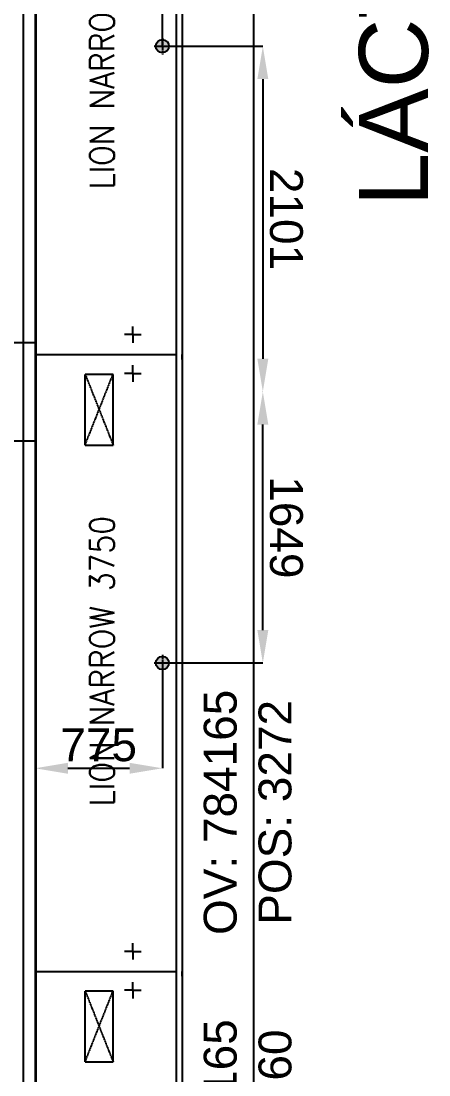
# Model space of a CAD drawing. Header units: millimetres. Extents: x 1478096 to 1808313, y 619971 to 762366.
# Drawn here: x 1785712 to 1788194, y 712494 to 718902 of the extents above; entities that cross this region are included whole.
import ezdxf
from ezdxf.enums import TextEntityAlignment as Align

# ---------------------------------------------------------------- set-up
doc = ezdxf.new("R2010")
doc.units = ezdxf.units.MM
doc.header["$LTSCALE"] = 10
doc.linetypes.add('TRATTEGGIATA', pattern=[0.75, 0.5, -0.25])
doc.linetypes.add('TRATTEGGIATA2', pattern=[0.375, 0.25, -0.125])
for name, color, linetype in [('COSTAN-EXH-COTAS', 7, 'Continuous'), ('COSTAN-EXH-Desagues', 1, 'Continuous'), ('COSTAN-EXH-NOMENCLATURAS', 7, 'Continuous'), ('DESAGUE MAQUINA', 3, 'Continuous'), ('DESAGUE PISO', 7, 'TRATTEGGIATA'), ('GABINETE', 1, 'Continuous'), ('LATERALES', 3, 'Continuous'), ('QUADRO_ELETTRICO', 8, 'Continuous'), ('TESTI20', 3, 'Continuous'), ('ZZCOSTAN-CAM-NOMENCLATURAS', 7, 'Continuous'), ('ZZZZ0_Estructura', 251, 'Continuous'), ('ZZZZDC-ARQ-PAINEL CAMARA', 151, 'Continuous'), ('ZZZZW-section count', 250, 'Continuous')]:
    doc.layers.add(name, color=color, linetype=linetype)
doc.styles.add('costan', font='ARIAL.TTF')
doc.styles.add('HEAD', font='ARIAL.TTF', dxfattribs={"height": 0.6})
doc.styles.add('TESTI15', font='romans.shx', dxfattribs={"width": 0.9, "height": 1.5})
doc.dimstyles.new('COSTAN-DESAGUES', dxfattribs={"dimtxt": 200, "dimasz": 200, "dimexe": 0, "dimexo": 0, "dimgap": 40, "dimtad": 1, "dimdec": 0, "dimzin": 0, "dimdsep": 46, "dimtxsty": 'costan', "dimblk1": 'ARCHTICK', "dimblk2": 'ARCHTICK', "dimcen": 0, "dimclrd": 256, "dimclre": 256, "dimclrt": 256, "dimadec": 0, "dimazin": 0, "dimtfac": 1, "dimtdec": 0, "dimtofl": 0, "dimtmove": 0, "dimatfit": 3, "dimfxl": 0, "dimtolj": 1, "dimtzin": 0, "dimarcsym": 0})
doc.dimstyles.new('COSTAN-MM-100', dxfattribs={"dimtxt": 200, "dimasz": 200, "dimexe": 0, "dimexo": 0, "dimgap": 40, "dimtad": 1, "dimdec": 0, "dimzin": 0, "dimdsep": 46, "dimtxsty": 'costan', "dimblk1": 'ARCHTICK', "dimblk2": 'ARCHTICK', "dimcen": 0, "dimclrd": 256, "dimclre": 256, "dimclrt": 256, "dimadec": 0, "dimazin": 0, "dimtfac": 1, "dimtdec": 0, "dimtofl": 0, "dimtmove": 0, "dimatfit": 3, "dimfxl": 0, "dimtolj": 1, "dimtzin": 0, "dimarcsym": 0})

# ---------------------------------------------------------------- blocks, each defined once
blk = doc.blocks.new('LI_TL1_N_375')
at = {"layer": 'DESAGUE MAQUINA'}
for p, q in [((121.7, -590), (121.7, -540)), ((3635, -590), (3635, -540)), ((121.7, -590), (71.7, -590)), ((121.7, -590), (121.7, -640)), ((121.7, -590), (171.7, -590)), ((3635, -590), (3585, -590)), ((3635, -590), (3635, -640)), ((3635, -590), (3685, -590))]:
    blk.add_line(p, q, dxfattribs=at)
at = {"layer": 'DESAGUE PISO'}
for p, q in [((1875, -720), (1875, -820)), ((1925, -770), (1825, -770))]:
    blk.add_line(p, q, dxfattribs=at)
at = {"layer": 'GABINETE'}
for p, q in [((3750, 0), (0, 0)), ((0, 0), (0, -855)), ((0, -855), (3750, -855)), ((2500, -890), (0, -890))]:
    blk.add_line(p, q, dxfattribs=at)
at = {"layer": 'LATERALES', "color": 3, "linetype": 'ByBlock'}
blk.add_line((3750, -890), (0, -890), dxfattribs=at)
at = {"layer": 'LATERALES'}
blk.add_line((3720, -890), (3750, -890), dxfattribs=at)
at = {"layer": 'QUADRO_ELETTRICO', "linetype": 'TRATTEGGIATA2'}
for p, q in [((3200, -300), (3630, -300)), ((3200, -300), (3630, -470)), ((3630, -300), (3200, -470)), ((3200, -300), (3200, -470)), ((3630, -470), (3630, -300)), ((3200, -470), (3630, -470))]:
    blk.add_line(p, q, dxfattribs=at)
at = {"layer": 'TESTI20', "style": 'TESTI15', "width": 0.9}
blk.add_text('LION NARROW 3750', height=147.999, dxfattribs=at).set_placement((1886.9, -403.1), align=Align.MIDDLE)
blk = doc.blocks.new('*D432')
at = {"layer": 'COSTAN-EXH-COTAS', "lineweight": -2, "transparency": 16777216}
for p, q in [((1786674.5, 720654.1), (1787128.6, 720654.1)), ((1787128.6, 700794.1), (1787128.6, 720454.1)), ((1786691.9, 700594.1), (1787128.6, 700594.1))]:
    blk.add_line(p, q, dxfattribs=at)
at = {"layer": 'COSTAN-EXH-COTAS', "transparency": 16777216}
for points in [[(1787095.3, 720454.1), (1787162, 720454.1), (1787128.6, 720654.1)], [(1787095.3, 700794.1), (1787162, 700794.1), (1787128.6, 700594.1)]]:
    blk.add_solid(points, dxfattribs=at)
at = {"layer": 'Defpoints', "color": 0, "transparency": 16777216}
for p in [(1786674.5, 720654.1), (1787128.6, 720654.1), (1786691.9, 700594.1)]:
    blk.add_point(p, dxfattribs=at)
at = {"layer": 'COSTAN-EXH-COTAS', "transparency": 16777216, "insert": (1786986.5, 710624.1), "char_height": 200, "attachment_point": 5, "rotation": 90, "style": 'costan'}
blk.add_mtext('\\A1;20060', dxfattribs=at)
blk = doc.blocks.new('_ARCHTICK')
at = {"color": 0, "linetype": 'ByBlock', "const_width": 0.15}
blk.add_lwpolyline([(-0.5, -0.5), (0.5, 0.5)], dxfattribs=at)
blk = doc.blocks.new('COSTAN-REFERENCIA DE DESAGÜES')
at = {"layer": 'COSTAN-EXH-Desagues'}
blk.add_hatch(color=256, dxfattribs=at).paths.add_polyline_path([(40, 0, 1), (-40, 0, 1)])
blk.add_circle((0, 0), 40, dxfattribs=at)
blk = doc.blocks.new('*D341')
at = {"layer": 'COSTAN-EXH-Desagues', "lineweight": -2, "transparency": 16777216}
for p, q in [((1787183.3, 716648.4), (1787183.3, 716648.4)), ((1787183.3, 715199.1), (1787183.3, 716448.4)), ((1786571.9, 714999.1), (1787183.3, 714999.1))]:
    blk.add_line(p, q, dxfattribs=at)
at = {"layer": 'COSTAN-EXH-Desagues', "transparency": 16777216}
for points in [[(1787216.7, 716448.4), (1787150, 716448.4), (1787183.3, 716648.4)], [(1787216.7, 715199.1), (1787150, 715199.1), (1787183.3, 714999.1)]]:
    blk.add_solid(points, dxfattribs=at)
at = {"layer": 'Defpoints', "color": 0, "transparency": 16777216}
for p in [(1787183.3, 716648.4), (1787183.3, 716648.4), (1786571.9, 714999.1)]:
    blk.add_point(p, dxfattribs=at)
at = {"layer": 'COSTAN-EXH-Desagues', "transparency": 16777216, "insert": (1787325.5, 715823.7), "char_height": 200, "attachment_point": 5, "rotation": 270.00021, "style": 'costan'}
blk.add_mtext('\\A1;1649', dxfattribs=at)
blk = doc.blocks.new('*D342')
at = {"layer": 'COSTAN-EXH-Desagues', "lineweight": -2, "transparency": 16777216}
for p, q in [((1786371.9, 719178.8), (1785996.9, 719178.8)), ((1786571.9, 718749.1), (1786571.9, 719178.8))]:
    blk.add_line(p, q, dxfattribs=at)
at = {"layer": 'COSTAN-EXH-Desagues', "transparency": 16777216}
for points in [[(1785996.9, 719212.1), (1785996.9, 719145.5), (1785796.9, 719178.8)], [(1786371.9, 719212.1), (1786371.9, 719145.5), (1786571.9, 719178.8)]]:
    blk.add_solid(points, dxfattribs=at)
at = {"layer": 'Defpoints', "color": 0, "transparency": 16777216}
for p in [(1785796.9, 719178.8, 0), (1785796.9, 719178.8), (1786571.9, 718749.1)]:
    blk.add_point(p, dxfattribs=at)
at = {"layer": 'COSTAN-EXH-Desagues', "transparency": 16777216, "insert": (1786184.4, 719320.5), "char_height": 200, "attachment_point": 5, "style": 'costan'}
blk.add_mtext('\\A1;775', dxfattribs=at)
blk = doc.blocks.new('*D343')
at = {"layer": 'COSTAN-EXH-Desagues', "lineweight": -2, "transparency": 16777216}
for p, q in [((1786571.9, 718749.1), (1787183.3, 718749.1)), ((1787183.3, 718549.1), (1787183.3, 716848.4)), ((1787183.3, 716648.4), (1787183.3, 716648.4))]:
    blk.add_line(p, q, dxfattribs=at)
at = {"layer": 'COSTAN-EXH-Desagues', "transparency": 16777216}
for points in [[(1787216.7, 718549.1), (1787150, 718549.1), (1787183.3, 718749.1)], [(1787216.7, 716848.4), (1787150, 716848.4), (1787183.3, 716648.4)]]:
    blk.add_solid(points, dxfattribs=at)
at = {"layer": 'Defpoints', "color": 0, "transparency": 16777216}
for p in [(1786571.9, 718749.1), (1787183.3, 716648.4), (1787183.3, 716648.4)]:
    blk.add_point(p, dxfattribs=at)
at = {"layer": 'COSTAN-EXH-Desagues', "transparency": 16777216, "insert": (1787325.5, 717698.7), "char_height": 200, "attachment_point": 5, "rotation": 270.00021, "style": 'costan'}
blk.add_mtext('\\A1;2101', dxfattribs=at)
blk = doc.blocks.new('*D461')
at = {"layer": 'COSTAN-EXH-Desagues', "lineweight": -2, "transparency": 16777216}
for p, q in [((1786571.9, 714999.1), (1786571.9, 714359)), ((1785996.9, 714359), (1786371.9, 714359))]:
    blk.add_line(p, q, dxfattribs=at)
at = {"layer": 'COSTAN-EXH-Desagues', "transparency": 16777216}
for points in [[(1785996.9, 714392.3), (1785996.9, 714325.7), (1785796.9, 714359)], [(1786371.9, 714392.3), (1786371.9, 714325.7), (1786571.9, 714359)]]:
    blk.add_solid(points, dxfattribs=at)
at = {"layer": 'Defpoints', "color": 0, "transparency": 16777216}
for p in [(1786571.9, 714999.1), (1785796.9, 714359), (1786571.9, 714359)]:
    blk.add_point(p, dxfattribs=at)
at = {"layer": 'COSTAN-EXH-Desagues', "transparency": 16777216, "insert": (1786184.4, 714500.7), "char_height": 200, "attachment_point": 5, "style": 'costan'}
blk.add_mtext('\\A1;775', dxfattribs=at)

msp = doc.modelspace()

# ---------------------------------------------------------------- linework, layer by layer
at = {"layer": 'COSTAN-EXH-Desagues'}
for p, q in [((1785796.883, 719178.814), (1785796.883, 716948.413)), ((1785796.883, 716348.413), (1785796.883, 714359.016)), ((1785796.883, 714359.016), (1785796.883, 711625.15)), ((1785821.898, 714359.016), (1785821.898, 714359.016))]:
    msp.add_line(p, q, dxfattribs=at)
at = {"layer": 'ZZZZ0_Estructura', "elevation": 0.035}
msp.add_lwpolyline([(1785796.883, 716348.413), (1785196.883, 716348.413), (1785196.883, 716948.413), (1785796.883, 716948.413)], close=True, dxfattribs=at)
at = {"layer": 'ZZZZDC-ARQ-PAINEL CAMARA'}
msp.add_line((1785726.867, 702921.178), (1785726.868, 724404.313), dxfattribs=at)

# ---------------------------------------------------------------- block references
at = {"layer": 'COSTAN-EXH-Desagues'}
for p in [(1786571.883, 718749.07), (1786571.883, 714999.07)]:
    msp.add_blockref('COSTAN-REFERENCIA DE DESAGÜES', p, dxfattribs=at)
at = {"layer": 'ZZCOSTAN-CAM-NOMENCLATURAS', "rotation": 90}
for p in [(1785801.883, 716874.07), (1785801.883, 713124.07), (1785801.883, 709374.07)]:
    msp.add_blockref('LI_TL1_N_375', p, dxfattribs=at)

# ---------------------------------------------------------------- texts
at = {"layer": 'COSTAN-EXH-NOMENCLATURAS', "char_height": 200, "attachment_point": 5, "rotation": 90, "style": 'costan'}
for s, insert in [('OV: 784165\\PPOS: 3272', (1787091.978, 714090.903)), ('OV: 784165\\PPOS: 3160', (1787091.978, 712087.393))]:
    msp.add_mtext(s, dxfattribs=dict(at, insert=insert))
at = {"layer": 'ZZZZW-section count', "style": 'HEAD'}
msp.add_text('LÁCTEOS', height=420, rotation=90, dxfattribs=at).set_placement((1787926.577, 719144.597, 64472.888), align=Align.MIDDLE)

# ---------------------------------------------------------------- dimensions: what is measured, and where the dimension line sits
at = {"layer": 'COSTAN-EXH-COTAS'}
dim = msp.add_linear_dim(base=(1787128.642, 720654.07), p1=(1786691.883, 700594.07), p2=(1786674.508, 720654.07), angle=90, dimstyle='COSTAN-MM-100', dxfattribs=at)
dim.commit()
dim.dimension.update_dxf_attribs({"geometry": '*D432', "text_midpoint": (1786986.527, 710624.07)})
at = {"layer": 'COSTAN-EXH-Desagues'}
for base, p1, p2, picture, middle in [((1785796.883, 719178.814), (1786571.883, 718749.07), (1785796.883, 719178.814, 0.035), '*D342', (1786184.383, 719320.52)), ((1786571.883, 714359.016), (1785796.883, 714359.016), (1786571.883, 714999.07), '*D461', (1786184.383, 714500.721))]:
    dim = msp.add_linear_dim(base=base, p1=p1, p2=p2, dimstyle='COSTAN-DESAGUES', dxfattribs=at)
    dim.commit()
    dim.dimension.update_dxf_attribs({"geometry": picture, "text_midpoint": middle})
for p1, picture, middle in [((1786571.883, 718749.07), '*D343', (1787325.45, 717698.743)), ((1786571.883, 714999.07), '*D341', (1787325.457, 715823.743))]:
    dim = msp.add_linear_dim(base=(1787183.339, 716648.413), p1=p1, p2=(1787183.339, 716648.413), angle=90.0002105, dimstyle='COSTAN-DESAGUES', dxfattribs=at)
    dim.commit()
    dim.dimension.update_dxf_attribs({"geometry": picture, "text_midpoint": middle})

doc.saveas('drawing.dxf')
